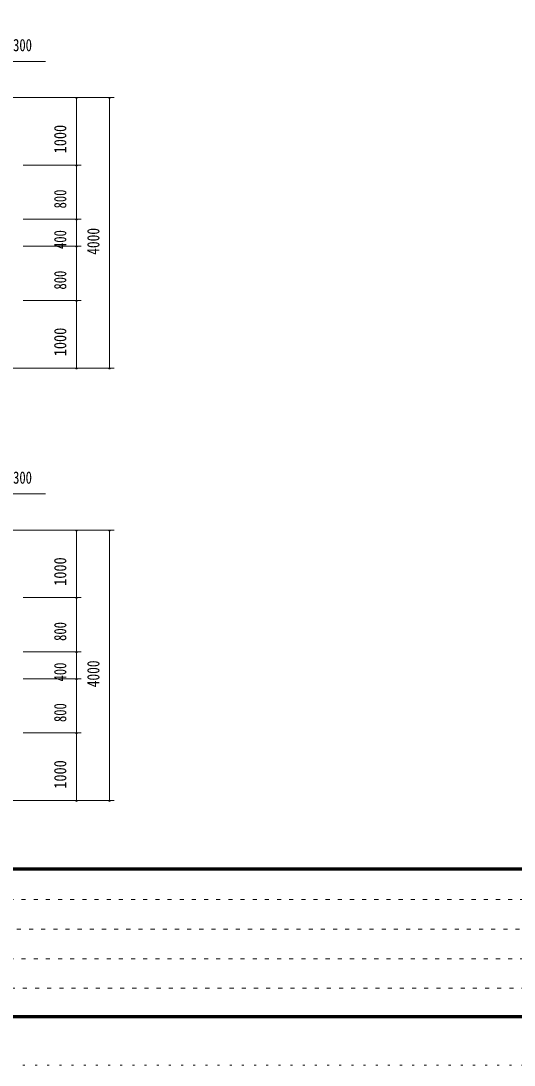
# Model space of a CAD drawing. Units: millimetres, scale not verified. Extents: x -37128 to 37128, y -29862 to 29862.
# Drawn here: x 7758 to 15057, y 462 to 15903 of the extents above; entities that cross this region are included whole.
import ezdxf
from ezdxf.enums import TextEntityAlignment as Align

# ---------------------------------------------------------------- set-up
doc = ezdxf.new("R2010")
doc.units = ezdxf.units.MM
doc.header["$LTSCALE"] = 60
doc.linetypes.add('USER1', pattern=[3, 1, -2])
doc.linetypes.add('USER4', pattern=[3, 0.5, -2.5])
for name, color, linetype, lineweight in [('0-5_1-5DIM', 3, 'Continuous', 18), ('0-C_F-F', 6, 'Continuous', 18), ('0-D_F-E_J_ADD', 3, 'USER4', 18)]:
    doc.layers.add(name, color=color, linetype=linetype, lineweight=lineweight)
doc.styles.add('ＭＳ ゴシック', font='')
doc.styles.get('ＭＳ ゴシック').set_extended_font_data('MS Gothic')

msp = doc.modelspace()

# ---------------------------------------------------------------- linework, layer by layer
at = {"layer": '0-5_1-5DIM'}
for p, q in [((8122.03, 15304.86), (-926.97, 15304.86)), ((9139.52, 14769.86), (7642.53, 14769.86)), ((8593.52, 14769.86), (8565.52, 14769.86)), ((8579.52, 14769.86), (8579.52, 13769.86)), ((9083.52, 14769.86), (9055.52, 14769.86)), ((9069.52, 14769.86), (9069.52, 10769.86)), ((7792.53, 13769.86), (8649.52, 13769.86)), ((8593.52, 13769.86), (8565.52, 13769.86)), ((8579.52, 13769.86), (8579.52, 12969.86)), ((8649.52, 12969.86), (7792.53, 12969.86)), ((8593.52, 12969.86), (8565.52, 12969.86)), ((8579.52, 12969.86), (8579.52, 12569.86)), ((8649.52, 12569.86), (7792.53, 12569.86)), ((8593.52, 12569.86), (8565.52, 12569.86)), ((8579.52, 12569.86), (8579.52, 11769.86)), ((7792.53, 11769.86), (8649.52, 11769.86)), ((8593.52, 11769.86), (8565.52, 11769.86)), ((8579.52, 11769.86), (8579.52, 10769.86)), ((9139.52, 10769.86), (7642.53, 10769.86)), ((7677.53, 10769.86), (9139.52, 10769.86)), ((8593.52, 10769.86), (8565.52, 10769.86)), ((8593.52, 10769.86), (8565.52, 10769.86)), ((9083.52, 10769.86), (9055.52, 10769.86)), ((9083.52, 10769.86), (9055.52, 10769.86)), ((8122.03, 8909.86), (-926.97, 8909.86)), ((7642.53, 8374.86), (9139.52, 8374.86)), ((8593.52, 8374.86), (8565.52, 8374.86)), ((8579.52, 8374.86), (8579.52, 7374.86)), ((9083.52, 8374.86), (9055.52, 8374.86)), ((9069.52, 8374.86), (9069.52, 4374.86)), ((7792.53, 7374.86), (8649.52, 7374.86)), ((8593.52, 7374.86), (8565.52, 7374.86)), ((8579.52, 7374.86), (8579.52, 6574.86)), ((8649.52, 6574.86), (7792.53, 6574.86)), ((8593.52, 6574.86), (8565.52, 6574.86)), ((8579.52, 6574.86), (8579.52, 6174.86)), ((7792.53, 6174.86), (8649.52, 6174.86)), ((8593.52, 6174.86), (8565.52, 6174.86)), ((8579.52, 6174.86), (8579.52, 5374.86)), ((8649.52, 5374.86), (7792.53, 5374.86)), ((8593.52, 5374.86), (8565.52, 5374.86)), ((8579.52, 5374.86), (8579.52, 4374.86)), ((7642.53, 4374.86), (9139.52, 4374.86)), ((8593.52, 4374.86), (8565.52, 4374.86)), ((9083.52, 4374.86), (9055.52, 4374.86))]:
    msp.add_line(p, q, dxfattribs=at)
for centre in [(8579.52, 14769.86), (9069.52, 14769.86), (8579.52, 13769.86), (8579.52, 12969.86), (8579.52, 12569.86), (8579.52, 11769.86), (8579.52, 10769.86), (8579.52, 10769.86), (9069.52, 10769.86), (9069.52, 10769.86), (8579.52, 8374.86), (9069.52, 8374.86), (8579.52, 7374.86), (8579.52, 6574.86), (8579.52, 6174.86), (8579.52, 5374.86), (8579.52, 4374.86), (9069.52, 4374.86)]:
    msp.add_arc(centre, 14, 180, 0, dxfattribs=at)
at = {"layer": '0-C_F-F', "color": 5}
for p, q in [((36393.07, 3381.32), (-3716.93, 3381.32)), ((-3716.93, 3377.82), (36393.07, 3377.82)), ((36393.07, 3374.32), (-3716.93, 3374.32)), ((-3716.93, 3370.82), (36393.07, 3370.82)), ((36393.07, 3367.32), (-3716.93, 3367.32)), ((-3716.93, 3363.82), (36393.07, 3363.82)), ((36393.07, 3360.32), (-3716.93, 3360.32)), ((-3716.93, 3356.82), (36393.07, 3356.82)), ((36393.07, 3353.32), (-3716.93, 3353.32)), ((-3716.93, 3349.82), (36393.07, 3349.82)), ((36393.07, 3346.32), (-3716.93, 3346.32))]:
    msp.add_line(p, q, dxfattribs=at)
at = {"layer": '0-C_F-F', "linetype": 'USER1'}
for p, q in [((-3751.93, 2909.52), (21798.07, 2909.52)), ((21798.07, 2472.72), (-3751.93, 2472.72)), ((-3751.93, 2035.92), (21798.07, 2035.92)), ((18286.87, 1599.12), (-3751.93, 1599.12))]:
    msp.add_line(p, q, dxfattribs=at)
at = {"layer": '0-C_F-F', "color": 5}
for points in [[(36428.07, 1162.32), (36428.07, 29302.32), (-3751.93, 29302.32), (-3751.93, 1162.32)], [(36424.56, 1165.82), (-3748.43, 1165.82), (-3748.43, 29298.82), (36424.56, 29298.82)], [(36421.07, 1169.32), (36421.07, 29295.32), (-3744.93, 29295.32), (-3744.93, 1169.32)], [(36417.57, 1172.82), (36417.57, 29291.82), (-3741.43, 29291.82), (-3741.43, 1172.82)], [(36414.07, 1176.32), (36414.07, 29288.31), (-3737.93, 29288.31), (-3737.93, 1176.32)], [(36410.57, 1179.82), (36410.57, 29284.82), (-3734.43, 29284.82), (-3734.43, 1179.82)], [(36407.06, 1183.32), (-3730.93, 1183.32), (-3730.93, 29281.32), (36407.06, 29281.32)], [(36403.57, 1186.82), (-3727.43, 1186.82), (-3727.43, 29277.82), (36403.57, 29277.82)], [(36400.07, 1190.32), (36400.07, 29274.32), (-3723.93, 29274.32), (-3723.93, 1190.32)], [(36396.57, 1193.82), (-3720.43, 1193.82), (-3720.43, 29270.82), (36396.57, 29270.82)], [(36393.07, 1197.32), (36393.07, 29267.32), (-3716.93, 29267.32), (-3716.93, 1197.32)]]:
    msp.add_lwpolyline(points, close=True, dxfattribs=at)
at = {"layer": '0-D_F-E_J_ADD', "color": 5}
msp.add_lwpolyline([(37128.07, 462.32), (37128.07, 29862.32), (-4451.93, 29862.32), (-4451.93, 462.32)], close=True, dxfattribs=at)

# ---------------------------------------------------------------- texts
at = {"layer": '0-5_1-5DIM', "color": 7, "style": 'ＭＳ ゴシック', "width": 0.75}
for p in [(7642.53, 15399.73), (7642.53, 9004.73)]:
    msp.add_text('300', height=182.3, dxfattribs=at).set_placement(p, align=Align.BOTTOM_LEFT)
at = {"layer": '0-5_1-5DIM', "color": 7, "style": 'ＭＳ ゴシック'}
for s, width, p in [('1000', 0.85, (8484.65, 13944.36)), ('800', 0.75, (8484.65, 13130.11)), ('4000', 0.8, (8974.65, 12444.36)), ('400', 0.75, (8484.65, 12530.11)), ('800', 0.75, (8484.65, 11930.11)), ('1000', 0.85, (8484.65, 10944.36)), ('1000', 0.85, (8484.65, 7549.36)), ('800', 0.75, (8484.65, 6735.11)), ('400', 0.75, (8484.65, 6135.11)), ('4000', 0.8, (8974.65, 6049.36)), ('800', 0.75, (8484.65, 5535.11)), ('1000', 0.85, (8484.65, 4549.36))]:
    msp.add_text(s, height=182.3, rotation=90, dxfattribs=dict(at, width=width)).set_placement(p, align=Align.BOTTOM_LEFT)

doc.saveas('drawing.dxf')
